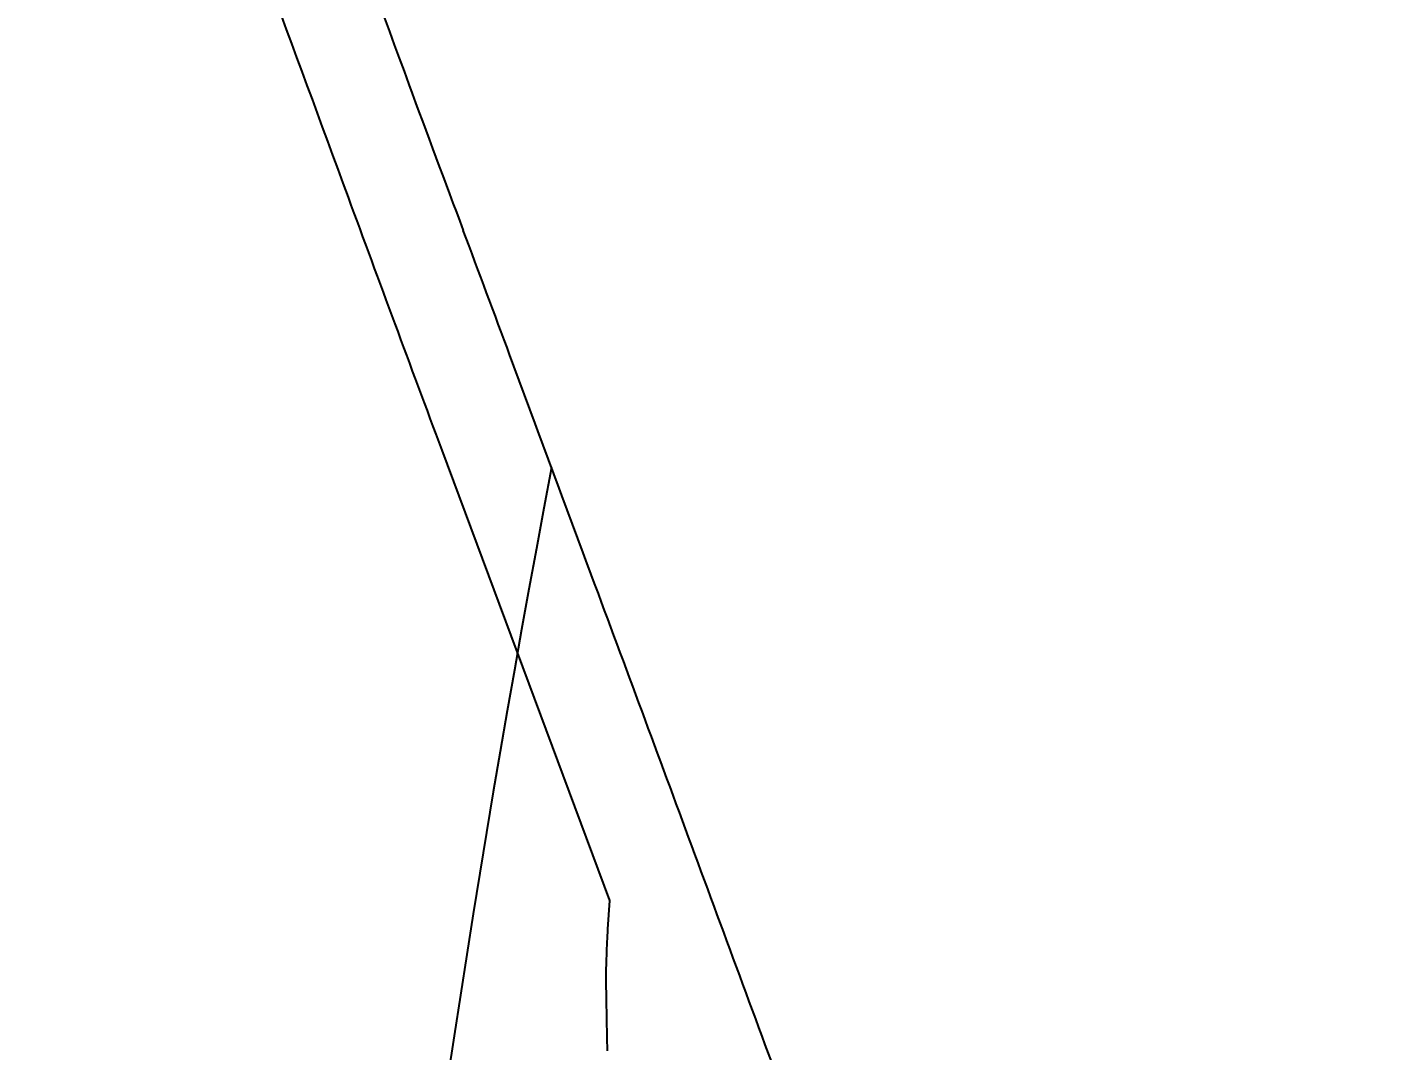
# Model space of a CAD drawing. Header units: metres. Extents: x 26.3 to 44.2, y 14.4 to 19.6.
# Drawn here: x 28.87249 to 28.91229, y 15.29016 to 15.32019 of the extents above; entities that cross this region are included whole.
import ezdxf

# ---------------------------------------------------------------- set-up
doc = ezdxf.new("R2010")
doc.units = ezdxf.units.M
doc.header["$MEASUREMENT"] = 0
doc.layers.add('Dimensions', color=7, linetype='Continuous', plot=False)
for name, color, linetype in [('Rims', 10, 'Continuous'), ('Suspensions', 6, 'Continuous'), ('Tyres', 190, 'Continuous')]:
    doc.layers.add(name, color=color, linetype=linetype)
doc.styles.get("Standard").update_dxf_attribs({"font": 'arial.ttf'})
doc.dimstyles.new('Annotative', dxfattribs={"dimscale": 0, "dimtxt": 0.18, "dimasz": 0.18, "dimexe": 0.18, "dimexo": 0.0625, "dimgap": 0.09, "dimtad": 0, "dimtih": 1, "dimtoh": 1, "dimdec": 4, "dimzin": 0, "dimdsep": 46, "dimtxsty": 'Standard', "dimcen": 0.09, "dimadec": 0, "dimazin": 0, "dimtfac": 1, "dimtdec": 4, "dimtofl": 0, "dimtmove": 0, "dimatfit": 3, "dimfxl": 1, "dimtolj": 1, "dimtzin": 0, "dimarcsym": 0})

# ---------------------------------------------------------------- blocks, each defined once
blk = doc.blocks.new('*D65')
at = {"layer": 'Defpoints', "color": 0, "transparency": 16777216}
for p in [(28.43365521267326, 15.52255587762719), (28.43365521267325, 15.22255504397306), (29.54945632084941, 15.22255504397306)]:
    blk.add_point(p, dxfattribs=at)
at = {"layer": 'Dimensions', "color": 0, "lineweight": -2, "transparency": 16777216}
for p, q in [((28.44928021267326, 15.52255587762719), (29.59445632084941, 15.52255587762719)), ((29.54945632084941, 15.47755587762719), (29.54945632084941, 15.418046593133)), ((29.54945632084941, 15.26755504397306), (29.54945632084941, 15.32706432846725)), ((28.44928021267325, 15.22255504397306), (29.59445632084941, 15.22255504397306))]:
    blk.add_line(p, q, dxfattribs=at)
at = {"layer": 'Dimensions', "color": 0, "transparency": 16777216}
for points in [[(29.54195632084941, 15.47755587762719), (29.55695632084941, 15.47755587762719), (29.54945632084941, 15.52255587762719)], [(29.54195632084941, 15.26755504397306), (29.55695632084941, 15.26755504397306), (29.54945632084941, 15.22255504397306)]]:
    blk.add_solid(points, dxfattribs=at)
at = {"layer": 'Dimensions', "color": 0, "transparency": 16777216, "insert": (29.54945632084941, 15.37255546080011), "char_height": 0.045, "attachment_point": 5}
blk.add_mtext('\\A1;0.3000', dxfattribs=at)

msp = doc.modelspace()

# ---------------------------------------------------------------- linework, layer by layer
at = {"layer": 'Rims'}
msp.add_arc((29.33418820564363, 15.22208652145945), 0.454363182, 169.1942702176188, 178.9468114050894, dxfattribs=at)
at = {"layer": 'Suspensions'}
for p, q in [((28.88465571558432, 15.30778379363577), (28.88957384320481, 15.29457191890396)), ((28.88957384320481, 15.29457191890396), (28.88952200325132, 15.29372421496959))]:
    msp.add_line(p, q, dxfattribs=at)
for centre, radius, start, end in [((54.35710696744151, 24.69354325309387), 27.14380310740189, 200.177274193185, 200.2052345334486), ((47.01087684557335, 21.99091335943857), 19.31902146635631, 200.1739603010673, 200.2154424449818), ((29.45482982472866, 15.5287052769163), 0.6085876000419218, 200.2051597921829, 200.6351068172679), ((30.98403298953071, 16.0892773328505), 2.240115418945411, 200.2154224381616, 200.4177910788069), ((28.0411773411023, 14.99635978499163), 0.9019768862464185, 20.38642331565008, 20.63508690115934), ((20.5396409520862, 12.20857692262503), 8.90477523953693, 20.34018685359297, 20.38648184280982), ((19.75975840506628, 11.91945611863454), 9.736524977343018, 20.29074661886813, 20.34025017159755), ((18.56881600396173, 11.47913574802156), 11.00625952893766, 20.24557823186295, 20.29072730553515), ((28.91402098843355, 15.29222609241901), 0.02454474783198407, 176.5006980035946, 177.3585264084067), ((28.92467592216979, 15.29173443868581), 0.03521101879758785, 177.3583845316318, 178.0129297371423), ((28.92210687943673, 15.29182351014873), 0.0326404324275574, 178.0128226596772, 178.6744724832656), ((28.89983723284931, 15.29233880331066), 0.01036482500213915, 178.6744557515696, 180.2301268636785), ((28.91850998334294, 15.29241378551529), 0.02903772604424699, 180.2300937776663, 180.8619500332164), ((29.11324810949304, 15.29534422794483), 0.2237978997688451, 180.8621054462184, 181.0023654969552), ((29.13824983591027, 15.29578120524974), 0.2488034446102489, 181.0022591254967, 181.1480195689248), ((29.15071760546812, 15.29603068837895), 0.2612737100225596, 181.1479398646061, 181.2884290983749)]:
    msp.add_arc(centre, radius, start, end, dxfattribs=at)
at = {"layer": 'Tyres'}
for radius in [0.2498997501, 0.23172522282, 0.2208077144671304]:
    msp.add_circle((28.94430159991362, 15.20408562446622), radius, dxfattribs=at)

# ---------------------------------------------------------------- dimensions: what is measured, and where the dimension line sits
at = {"layer": 'Dimensions'}
dim = msp.add_linear_dim(base=(29.54945632084941, 15.22255504397306), p1=(28.43365521267324, 15.52255587762719), p2=(28.43365521267324, 15.22255504397305), angle=90, dimstyle='Annotative', dxfattribs=at)
dim.commit()
dim.dimension.update_dxf_attribs({"geometry": '*D65', "text_midpoint": (29.54945632084941, 15.37255546080011)})

doc.saveas('drawing.dxf')
